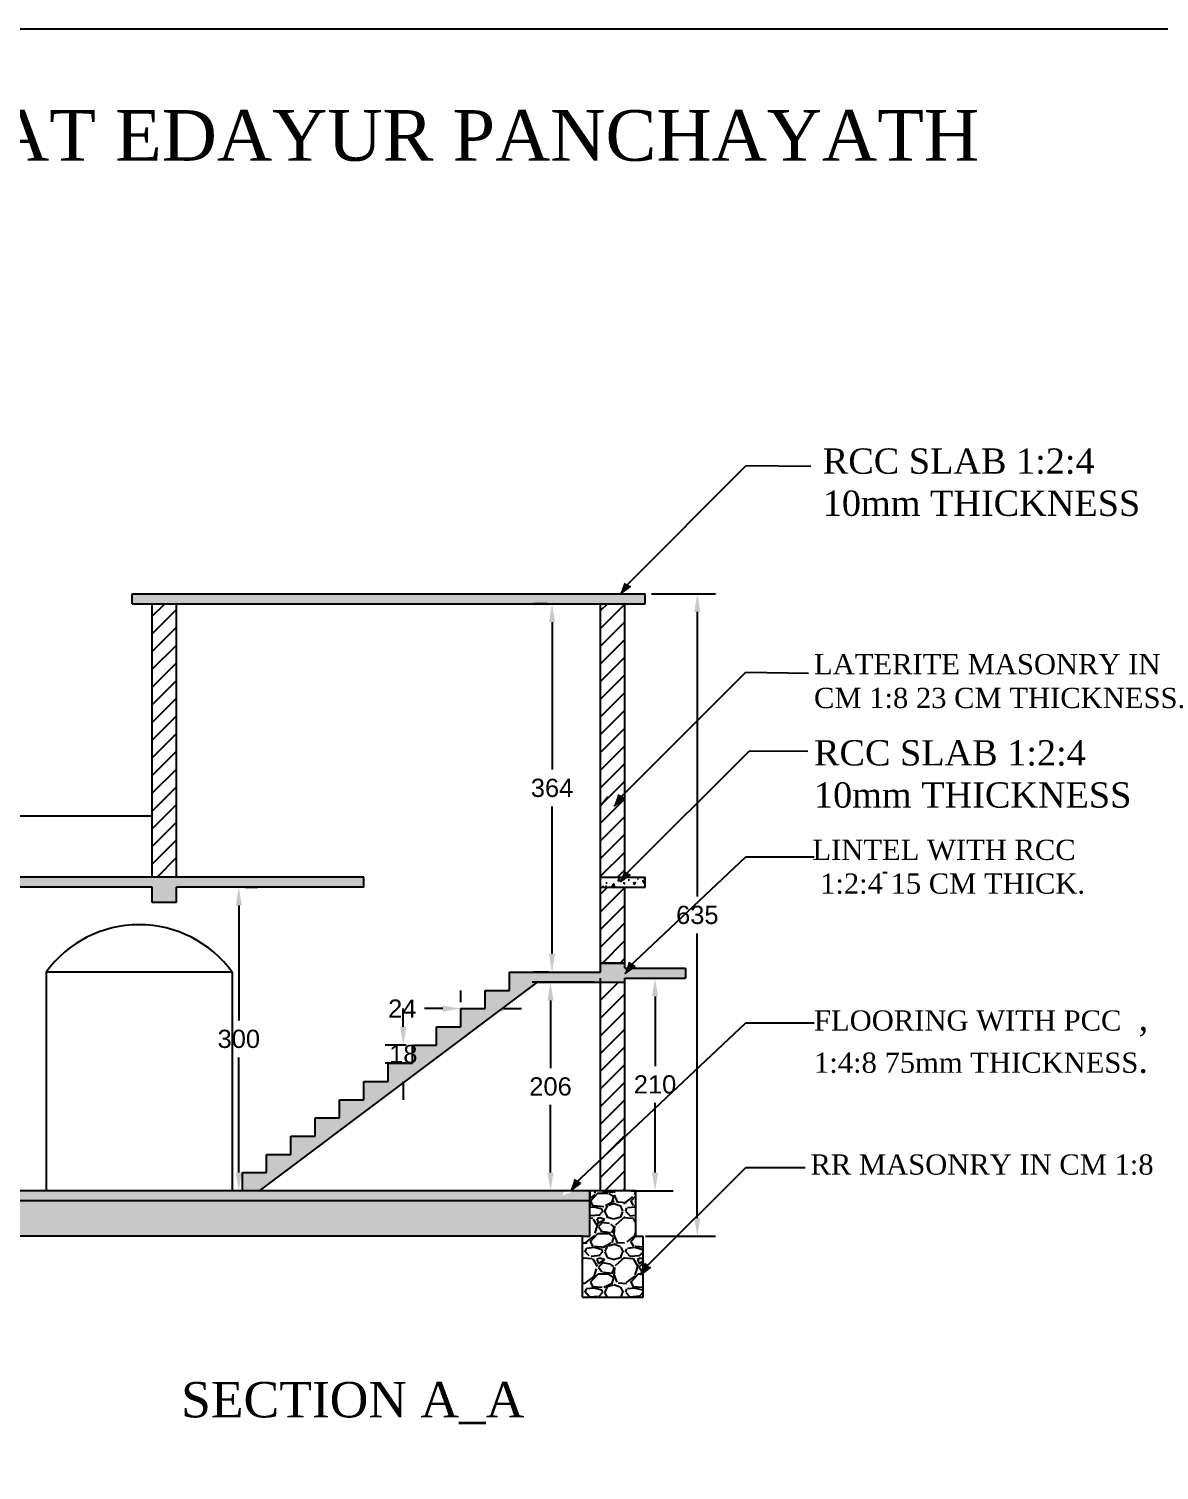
# Model space of a CAD drawing. Header units: inches. Extents: x -2903 to 3367, y -161 to 1064.
# Drawn here: x -117.68 to -106.51, y 1049.95 to 1064.19 of the extents above; entities that cross this region are included whole.
import ezdxf

# ---------------------------------------------------------------- set-up
doc = ezdxf.new("R2010")
doc.units = ezdxf.units.IN
doc.header["$MEASUREMENT"] = 0
doc.linetypes.add('ACAD_ISO03W100', pattern=[30, 12, -18])
doc.layers.add('--plan', color=7, linetype='Continuous')
doc.styles.add('SA', font='times.ttf')
doc.styles.get("Standard").update_dxf_attribs({"font": 'arial.ttf'})
doc.dimstyles.get("Standard").update_dxf_attribs({"dimtxt": 0.18, "dimasz": 0.18, "dimexe": 0.18, "dimexo": 0.0625, "dimgap": 0.09, "dimtad": 0, "dimtih": 1, "dimtoh": 1, "dimdec": 0, "dimlfac": 100, "dimzin": 0, "dimdsep": 46, "dimtxsty": 'Standard', "dimcen": 0.09, "dimadec": 0, "dimazin": 0, "dimtfac": 1, "dimtdec": 0, "dimtofl": 0, "dimtmove": 0, "dimatfit": 3, "dimfxl": 1, "dimtolj": 1, "dimtzin": 0, "dimarcsym": 0})
pattern_1 = [(49.99999999999999, (-233.3499558439607, 1036.874582260192), (0.2582136657362712, -0.02259076859373424), [0.027, -0.297]), (355, (-233.3499558439607, 1036.874582260192), (-0.04995048010068, 0.2707891681320043), [0.0216, -0.2376]), (100.45144446, (-233.3284380387986, 1036.872699696352), (0.2082631848217603, 0.2481983967487066), [0.02294646911999996, -0.2524111603199994]), (46.18420000000001, (-233.3499558439607, 1036.946582260192), (0.384206879041766, -0.05958694108550755), [0.04049999999999999, -0.4455]), (96.63563549, (-233.3179386157599, 1036.941616669675), (0.3364783004427222, 0.3506826962788381), [0.03441972312, -0.3786169535999999]), (351.1841639899999, (-233.3499558439607, 1036.946582260192), (0.3364783002197183, 0.3506826960971964), [0.0324, -0.35640000036]), (21, (-233.3139558439607, 1036.928582260196), (0.2148865387626462, -0.144942800639522), [0.027, -0.297]), (326.0000000000001, (-233.3139558439607, 1036.928582260196), (0.08759351949176941, 0.2610540162168671), [0.0216, -0.2376]), (71.45144474, (-233.2960486325201, 1036.916503693559), (0.3024800556227896, 0.1161112150102874), [0.0229464684, -0.25241116032]), (37.50000000000001, (-233.3499558439607, 1036.874582260192), (0.00437754791422464, 0.1198417873792721), [0, -0.23472, 0, -0.2412, 0, -0.2385]), (7.499999999999999, (-233.3499558439607, 1036.874582260192), (0.09470503347917349, 0.1419882162776497), [0, -0.13752, 0, -0.22932, 0, -0.0909]), (327.5, (-233.4302358439591, 1036.874582260192), (0.1921760770220672, -0.008119753824376711), [0, -0.09, 0, -0.2808, 0, -0.3726]), (317.5, (-233.4662358439591, 1036.874582260192), (0.209947020963259, 0.03603779363963438), [0, -0.117, 0, -0.18648, 0, -0.2645999999999999])]

# ---------------------------------------------------------------- blocks, each defined once
blk = doc.blocks.new('*D108')
at = {"color": 0, "lineweight": -2, "transparency": 16777216}
for p, q in [((-112.0928852122989, 1054.766726408649), (-112.7052522275981, 1054.766726408649)), ((-112.5252522275981, 1054.586726408648), (-112.5252522275981, 1053.918629546439)), ((-112.5252522275981, 1052.886726408651), (-112.5252522275981, 1053.55482327086)), ((-112.0928852122989, 1052.706726408651), (-112.7052522275981, 1052.706726408651))]:
    blk.add_line(p, q, dxfattribs=at)
at = {"color": 0, "transparency": 16777216}
for points in [[(-112.5552522275981, 1054.586726408648), (-112.4952522275981, 1054.586726408648), (-112.5252522275981, 1054.766726408649)], [(-112.5552522275981, 1052.886726408651), (-112.4952522275981, 1052.886726408651), (-112.5252522275981, 1052.706726408651)]]:
    blk.add_solid(points, dxfattribs=at)
at = {"layer": 'Defpoints', "color": 0, "transparency": 16777216}
for p in [(-112.5252522275981, 1054.766726408649), (-112.0303852122989, 1054.766726408649), (-112.0303852122989, 1052.706726408651)]:
    blk.add_point(p, dxfattribs=at)
at = {"color": 0, "transparency": 16777216, "insert": (-112.5252522275978, 1053.736726408649), "char_height": 0.18, "attachment_point": 5}
blk.add_mtext('\\A1;206', dxfattribs=at)
blk = doc.blocks.new('*D110')
at = {"color": 0, "lineweight": -2, "transparency": 16777216}
for p, q in [((-112.5589051860653, 1058.506726408654), (-112.6903072685826, 1058.506726408654)), ((-112.5103072685826, 1058.326726408654), (-112.5103072685826, 1056.868690937986)), ((-112.5103072685825, 1055.046726408654), (-112.5103072685826, 1056.504761879323)), ((-112.5428852122996, 1054.866726408654), (-112.6903072685825, 1054.866726408654))]:
    blk.add_line(p, q, dxfattribs=at)
at = {"color": 0, "transparency": 16777216}
for points in [[(-112.5403072685826, 1058.326726408654), (-112.4803072685825, 1058.326726408654), (-112.5103072685826, 1058.506726408654)], [(-112.5403072685825, 1055.046726408654), (-112.4803072685825, 1055.046726408654), (-112.5103072685825, 1054.866726408654)]]:
    blk.add_solid(points, dxfattribs=at)
at = {"layer": 'Defpoints', "color": 0, "transparency": 16777216}
for p in [(-112.5103072685826, 1058.506726408654), (-112.4964051860653, 1058.506726408654), (-112.4803852122996, 1054.866726408654)]:
    blk.add_point(p, dxfattribs=at)
at = {"color": 0, "transparency": 16777216, "insert": (-112.5103072685822, 1056.686726408654), "char_height": 0.18, "attachment_point": 5}
blk.add_mtext('\\A1;364', dxfattribs=at)
blk = doc.blocks.new('*D111')
at = {"color": 0, "lineweight": -2, "transparency": 16777216}
for p, q in [((-111.7278852123009, 1054.806726408657), (-111.3124752810449, 1054.806726408657)), ((-111.4924752810449, 1054.626726408657), (-111.4924752810449, 1053.938629546444)), ((-111.4924752810449, 1052.886726408651), (-111.4924752810449, 1053.574823270864)), ((-111.7278852123009, 1052.706726408651), (-111.3124752810449, 1052.706726408651))]:
    blk.add_line(p, q, dxfattribs=at)
at = {"color": 0, "transparency": 16777216}
for points in [[(-111.5224752810449, 1054.626726408657), (-111.4624752810449, 1054.626726408657), (-111.4924752810449, 1054.806726408657)], [(-111.5224752810449, 1052.886726408651), (-111.4624752810449, 1052.886726408651), (-111.4924752810449, 1052.706726408651)]]:
    blk.add_solid(points, dxfattribs=at)
at = {"layer": 'Defpoints', "color": 0, "transparency": 16777216}
for p in [(-111.7903852123009, 1054.806726408657), (-111.4924752810449, 1054.806726408657), (-111.7903852123009, 1052.706726408651)]:
    blk.add_point(p, dxfattribs=at)
at = {"color": 0, "transparency": 16777216, "insert": (-111.4924752810446, 1053.756726408654), "char_height": 0.18, "attachment_point": 5}
blk.add_mtext('\\A1;210', dxfattribs=at)
blk = doc.blocks.new('*D113')
at = {"color": 0, "lineweight": -2, "transparency": 16777216}
for p, q in [((-113.4103852122998, 1054.569226408653), (-113.4103852122998, 1054.686726408653)), ((-113.1703852122982, 1054.569226408653), (-113.1703852122982, 1054.686726408653)), ((-113.5903852122999, 1054.506726408653), (-113.7703852122998, 1054.506726408653)), ((-112.9903852122982, 1054.506726408653), (-112.8103852122982, 1054.506726408653))]:
    blk.add_line(p, q, dxfattribs=at)
at = {"color": 0, "transparency": 16777216}
for points in [[(-113.5903852122999, 1054.536726408653), (-113.5903852122999, 1054.476726408653), (-113.4103852122998, 1054.506726408653)], [(-112.9903852122982, 1054.536726408653), (-112.9903852122982, 1054.476726408653), (-113.1703852122982, 1054.506726408653)]]:
    blk.add_solid(points, dxfattribs=at)
at = {"layer": 'Defpoints', "color": 0, "transparency": 16777216}
for p in [(-113.4103852122998, 1054.506726408653), (-113.4103852122998, 1054.506726408653), (-113.1703852122982, 1054.506726408653)]:
    blk.add_point(p, dxfattribs=at)
at = {"color": 0, "transparency": 16777216, "insert": (-113.9904738889711, 1054.506726408653), "char_height": 0.18, "attachment_point": 5}
blk.add_mtext('\\A1;24', dxfattribs=at)
blk = doc.blocks.new('*D109')
at = {"color": 0, "lineweight": -2, "transparency": 16777216}
for p, q in [((-113.9800402957293, 1054.326726408653), (-113.9800402957293, 1054.506726408653)), ((-113.9528852122995, 1054.146726408653), (-114.1600402957293, 1054.146726408653)), ((-113.9528852122995, 1053.966726408646), (-114.1600402957293, 1053.966726408646)), ((-113.9800402957293, 1053.786726408646), (-113.9800402957293, 1053.606726408646))]:
    blk.add_line(p, q, dxfattribs=at)
at = {"color": 0, "transparency": 16777216}
for points in [[(-114.0100402957293, 1054.326726408653), (-113.9500402957293, 1054.326726408653), (-113.9800402957293, 1054.146726408653)], [(-114.0100402957293, 1053.786726408646), (-113.9500402957293, 1053.786726408646), (-113.9800402957293, 1053.966726408646)]]:
    blk.add_solid(points, dxfattribs=at)
at = {"layer": 'Defpoints', "color": 0, "transparency": 16777216}
for p in [(-113.8903852122995, 1054.146726408653), (-113.9800402957293, 1053.966726408646), (-113.8903852122995, 1053.966726408646)]:
    blk.add_point(p, dxfattribs=at)
at = {"color": 0, "transparency": 16777216, "insert": (-113.9800402957289, 1054.056726408649), "char_height": 0.18, "attachment_point": 5}
blk.add_mtext('\\A1;18', dxfattribs=at)
blk = doc.blocks.new('*D118')
at = {"color": 0, "lineweight": -2, "transparency": 16777216}
for p, q in [((-115.5429782429883, 1055.706726408651), (-115.4254782429575, 1055.706726408651)), ((-115.6054782429575, 1055.526726408651), (-115.6054782429575, 1054.388690937982)), ((-115.6054782429575, 1052.886726408651), (-115.6054782429575, 1054.024761879319)), ((-115.6328852122998, 1052.706726408651), (-115.7854782429575, 1052.706726408651))]:
    blk.add_line(p, q, dxfattribs=at)
at = {"color": 0, "transparency": 16777216}
for points in [[(-115.6354782429575, 1055.526726408651), (-115.5754782429575, 1055.526726408651), (-115.6054782429575, 1055.706726408651)], [(-115.6354782429575, 1052.886726408651), (-115.5754782429575, 1052.886726408651), (-115.6054782429575, 1052.706726408651)]]:
    blk.add_solid(points, dxfattribs=at)
at = {"layer": 'Defpoints', "color": 0, "transparency": 16777216}
for p in [(-115.6054782429883, 1055.706726408651), (-115.6054782429575, 1055.706726408651), (-115.5703852122998, 1052.706726408651)]:
    blk.add_point(p, dxfattribs=at)
at = {"color": 0, "transparency": 16777216, "insert": (-115.6054782429571, 1054.206726408651), "char_height": 0.18, "attachment_point": 5}
blk.add_mtext('\\A1;300', dxfattribs=at)
blk = doc.blocks.new('*D130')
at = {"color": 0, "lineweight": -2, "transparency": 16777216}
for p, q in [((-111.5278852123002, 1058.606726408645), (-110.8945543584427, 1058.606726408645)), ((-111.0745543584427, 1058.426726408645), (-111.0745543584427, 1055.613690937981)), ((-111.0745543584427, 1052.436726408654), (-111.0745543584427, 1055.249761879318)), ((-111.585373777386, 1052.256726408654), (-110.8945543584427, 1052.256726408654))]:
    blk.add_line(p, q, dxfattribs=at)
at = {"color": 0, "transparency": 16777216}
for points in [[(-111.1045543584427, 1058.426726408645), (-111.0445543584427, 1058.426726408645), (-111.0745543584427, 1058.606726408645)], [(-111.1045543584427, 1052.436726408654), (-111.0445543584427, 1052.436726408654), (-111.0745543584427, 1052.256726408654)]]:
    blk.add_solid(points, dxfattribs=at)
at = {"layer": 'Defpoints', "color": 0, "transparency": 16777216}
for p in [(-111.5903852123002, 1058.606726408645), (-111.647873777386, 1052.256726408654), (-111.0745543584427, 1052.256726408654)]:
    blk.add_point(p, dxfattribs=at)
at = {"color": 0, "transparency": 16777216, "insert": (-111.0745543584424, 1055.431726408649), "char_height": 0.18, "attachment_point": 5}
blk.add_mtext('\\A1;635', dxfattribs=at)

msp = doc.modelspace()

# ---------------------------------------------------------------- hatches: boundary and pattern name
h = msp.add_hatch()
h.set_pattern_fill('AR-CONC', color=256, scale=0.036)
h.set_pattern_definition(pattern_1)
h.paths.add_polyline_path([(-116.2203852123012, 1055.556726408656), (-116.2203852123012, 1055.70672640865), (-114.370385212299, 1055.70672640865), (-114.370385212299, 1055.806726408656), (-122.8403852123001, 1055.806726408656), (-122.8403852123001, 1055.70672640865), (-116.4603852122991, 1055.70672640865), (-116.4603852122991, 1055.556726408656)])
h.paths.add_polyline_path([(-122.4003852123014, 1054.806726408656), (-122.4003852123014, 1054.95672640865), (-122.6403852122994, 1054.95672640865), (-122.6403852122994, 1054.906726408648), (-123.240385212298, 1054.906726408648), (-123.240385212298, 1054.806726408656)])
h.paths.add_polyline_path([(-112.9303852123003, 1054.866726408654), (-112.9303852123003, 1054.686726408646), (-113.1703852122982, 1054.686726408646), (-113.1703852122982, 1054.506726408653), (-113.4103852122998, 1054.506726408653), (-113.4103852122998, 1054.326726408646), (-113.6503852123014, 1054.326726408646), (-113.6503852123014, 1054.146726408653), (-113.8903852122994, 1054.146726408653), (-113.8903852122994, 1053.966726408645), (-114.130385212301, 1053.966726408645), (-114.130385212301, 1053.786726408652), (-114.370385212299, 1053.786726408652), (-114.370385212299, 1053.606726408645), (-114.6103852123006, 1053.606726408645), (-114.6103852123006, 1053.426726408652), (-114.8503852122985, 1053.426726408652), (-114.8503852122985, 1053.246726408659), (-115.0903852123001, 1053.246726408659), (-115.0903852123001, 1053.066726408651), (-115.3303852123017, 1053.066726408651), (-115.3303852123017, 1052.886726408658), (-115.5703852122997, 1052.886726408658), (-115.5703852122997, 1052.70672640865), (-115.4037185456318, 1052.70672640865), (-112.6570518789658, 1054.766726408648), (-112.0303852122988, 1054.766726408648), (-112.0303852122988, 1054.866726408654)])
h.paths.add_polyline_path([(-111.7903852123009, 1054.766726408648), (-111.7903852123009, 1054.806726408656), (-111.1903852122987, 1054.806726408656), (-111.1903852122987, 1054.906726408648), (-111.7903852123009, 1054.906726408648), (-111.7903852123009, 1054.95672640865), (-112.0303852122988, 1054.95672640865), (-112.0303852122988, 1054.766726408648)])
h.paths.add_polyline_path([(-111.5903852123001, 1058.506726408653), (-111.5903852123001, 1058.606726408645), (-116.6603852122998, 1058.606726408645), (-116.6603852122998, 1058.506726408653)])
at = {"ltscale": 0.1}
for points in [[(-111.7651781443301, 1058.697944556624), (-111.7968817822284, 1058.715352542087), (-111.8363007408725, 1058.606726408645)], [(-111.7363736778125, 1058.682128462081), (-111.7651781443301, 1058.697944556624), (-111.8363007408725, 1058.606726408645)], [(-111.8283836738801, 1056.598723272152), (-111.8600873117784, 1056.616131257615), (-111.8995062704225, 1056.507505124187)], [(-111.7995792073625, 1056.582907177624), (-111.8283836738801, 1056.598723272152), (-111.8995062704225, 1056.507505124187)], [(-111.7662109666771, 1055.849208274419), (-111.7979146045755, 1055.866616259882), (-111.8373335632232, 1055.757990126454)], [(-111.7374065001632, 1055.833392179876), (-111.7662109666771, 1055.849208274419), (-111.8373335632232, 1055.757990126454)], [(-111.7221201334569, 1054.941844672735), (-111.7538237713552, 1054.959252658198), (-111.7932427300029, 1054.85062652477)], [(-111.6933156669429, 1054.926028578192), (-111.7221201334569, 1054.941844672735), (-111.7932427300029, 1054.85062652477)], [(-112.2591671571417, 1052.797944556616), (-112.2908707950401, 1052.815352542078), (-112.3302897536878, 1052.70672640865)], [(-112.2303626906278, 1052.782128462073), (-112.2591671571417, 1052.797944556616), (-112.3302897536878, 1052.70672640865)], [(-111.5661880968537, 1051.966821393944), (-111.597891734752, 1051.984229379406), (-111.6373106933961, 1051.875603245978)], [(-111.5373836303361, 1051.951005299401), (-111.5661880968537, 1051.966821393944), (-111.6373106933961, 1051.875603245978)]]:
    msp.add_hatch(color=256, dxfattribs=at).paths.add_polyline_path(points)
h = msp.add_hatch()
h.set_pattern_fill('ANSI31', color=256, scale=0.99)
h.set_pattern_definition([(45, (-233.3499558439607, 1036.874582260192), (-0.08750446417183526, 0.08750446417183526), [])])
h.paths.add_polyline_path([(-122.6403852122994, 1052.70672640865), (-122.4003852123014, 1052.70672640865), (-122.4003852123014, 1054.806726408656), (-122.6403852122994, 1054.806726408656)])
h.paths.add_polyline_path([(-122.6403852122994, 1054.95672640865), (-122.4003852123014, 1054.95672640865), (-122.4003852123014, 1055.70672640865), (-122.6403852122994, 1055.70672640865)])
h.paths.add_polyline_path([(-116.2203852123012, 1058.506726408653), (-116.4603852122991, 1058.506726408653), (-116.4603852122991, 1055.806726408656), (-116.2203852123012, 1055.806726408656)])
h.paths.add_polyline_path([(-111.7903852123009, 1058.506726408653), (-112.0303852122988, 1058.506726408653), (-112.0303852122988, 1055.806726408656), (-111.7903852123009, 1055.806726408656), (-111.7903852123009, 1056.303303163556), (-111.8283836738801, 1056.265304701984), (-111.7995792073625, 1056.249488607441), (-111.8995062704225, 1056.174086554019), (-111.8283836738801, 1056.265304701984), (-111.7903852123009, 1056.303303163556)])
h.paths.add_polyline_path([(-111.7903852123009, 1055.70672640865), (-112.0303852122988, 1055.70672640865), (-112.0303852122988, 1054.95672640865), (-111.7903852123009, 1054.95672640865)])
h.paths.add_polyline_path([(-112.0303852122988, 1052.917261043927), (-111.7903852123009, 1053.067656072875), (-111.7903852123009, 1054.766726408648), (-112.0303852122988, 1054.766726408648)])
h.paths.add_polyline_path([(-111.7903852123009, 1053.067656072875), (-112.0303852122988, 1052.917261043927), (-112.0303852122988, 1052.70672640865), (-111.7903852123009, 1052.70672640865)])
h.paths.add_polyline_path([(-112.777939812865, 1053.549973339075), (-112.2683900175025, 1053.549973339075), (-112.2683900175025, 1053.920901033474), (-112.777939812865, 1053.920901033474)], flags=9)
h = msp.add_hatch()
h.set_pattern_fill('AR-CONC', color=256, scale=0.035)
h.set_pattern_definition([(49.99999999999999, (-233.3499558439607, 1036.874582260192), (0.2510410639102638, -0.02196324724390829), [0.02625, -0.28875]), (355, (-233.3499558439607, 1036.874582260192), (-0.04856296676455001, 0.2632672467950042), [0.021, -0.231]), (100.45144446, (-233.3290357556098, 1036.872751989794), (0.2024780963544892, 0.2413039968390203), [0.02230906719999997, -0.2453997391999997]), (46.18420000000001, (-233.3499558439607, 1036.944582260199), (0.3735344657350503, -0.05793174827757679), [0.03937500000000001, -0.433125]), (96.63563549, (-233.3188279832093, 1036.939754602746), (0.3271316809859799, 0.3409415102710927), [0.0334636197, -0.368099816]), (351.1841639899999, (-233.3499558439607, 1036.944582260199), (0.3271316807691706, 0.3409415100944966), [0.03150000000000001, -0.34650000035]), (21, (-233.3149558439573, 1036.927082260197), (0.2089174682414616, -0.1409166117328686), [0.02625, -0.28875]), (326.0000000000001, (-233.3149558439573, 1036.927082260197), (0.08516036617255361, 0.2538025157663986), [0.021, -0.231]), (71.45144474, (-233.2975460550579, 1036.915339209299), (0.2940778318554899, 0.1128859034822239), [0.02230906650000001, -0.2453997392]), (37.50000000000001, (-233.3499558439607, 1036.874582260192), (0.004255949361051735, 0.116512848840959), [0, -0.2282, 0, -0.2345, 0, -0.231875]), (7.499999999999999, (-233.3499558439607, 1036.874582260192), (0.09207433810475202, 0.1380440991588261), [0, -0.1337, 0, -0.22295, 0, -0.08837500000000001]), (327.5, (-233.4280058439608, 1036.874582260192), (0.1868378526603432, -0.007894205107032915), [0, -0.08750000000000001, 0, -0.273, 0, -0.36225]), (317.5, (-233.4630058439607, 1036.874582260192), (0.2041151592698352, 0.03503674381631121), [0, -0.11375, 0, -0.1813, 0, -0.25725])])
h.paths.add_polyline_path([(-112.0303852122988, 1055.806726408656), (-112.0303852122988, 1055.70672640865), (-111.5903852123001, 1055.70672640865), (-111.5903852123001, 1055.806726408656)])
h = msp.add_hatch()
h.set_pattern_fill('AR-CONC', color=256, scale=0.036)
h.set_pattern_definition(pattern_1)
h.paths.add_polyline_path([(-112.1353852122984, 1052.606726408645), (-112.1353852122984, 1052.70672640865), (-112.2903679794535, 1052.70672640865), (-112.406907530366, 1052.657990126448), (-112.3892217909224, 1052.70672640865), (-122.2953852122982, 1052.70672640865), (-122.2953852122982, 1052.606726408645)])
h = msp.add_hatch(dxfattribs=at)
h.set_pattern_fill('GRAVEL', color=256, scale=0.4, style=0)
h.set_pattern_definition([(228.012787504, (-412.0128077486615, 1044.902052201781), (-3.200000000000025, -3.600000000000001), [0.0538144, -5.32763521882948]), (184.969740728, (-412.0488077486616, 1044.862052201773), (4.79999999999999, 0.4000000000000141), [0.0923472, -9.142369904491998]), (132.510447078, (-412.1408077486622, 1044.854052201772), (4.000000000000047, -4.399999999999946), [0.06511520000000001, -6.44641303843988]), (267.273689006, (-412.2968077486612, 1044.75405220178), (0.4000000000000097, 8.000000000000007), [0.0840951999999999, -8.325423216651586]), (292.833654178, (-412.300807748662, 1044.670052201778), (-1.999999999999996, 4.800000000000011), [0.0824619999999999, -8.163749251235307]), (357.273689006, (-412.2688077486628, 1044.594052201777), (-8.000000000000007, 0.4000000000000102), [0.0840951999999999, -8.325423216651586]), (37.6942404667, (-412.1848077486638, 1044.590052201776), (-5.199999999999999, -3.999999999999989), [0.1112116, -11.0099394195664]), (72.2553283749, (-412.0968077486641, 1044.658052201775), (2.800000000000011, 8.800000000000002), [0.1049951999999999, -10.39452859872534]), (121.429565615, (-412.0648077486612, 1044.758052201781), (-3.200000000000008, 5.199999999999996), [0.08438000000000001, -8.3536292438916]), (175.236358309, (-412.1088077486629, 1044.830052201781), (4.399999999999994, -0.4000000000000152), [0.09633280000000001, -4.72030503151692]), (222.397437798, (-412.2048077486643, 1044.838052201783), (-4.799999999999986, -4.399999999999989), [0.1245792, -12.33335000191796]), (138.814074834, (-411.9008077486642, 1044.750052201779), (-2.800000000000013, 2.4), [0.04252039999999994, -4.209537925093873]), (171.46923439, (-411.9328077486634, 1044.778052201771), (5.199999999999999, -0.799999999999998), [0.0808948, -8.0086045664628]), (225, (-412.0128077486615, 1044.790052201773), (-4.440892098500626e-17, -0.3999999999999732), [0.0565684, -0.50911702494924]), (203.198590514, (-412.0408077486636, 1044.838052201783), (1.999999999999996, 0.7999999999999902), [0.0304632, -3.01584604234556]), (291.801409486, (-412.068807748662, 1044.82605220178), (-0.3999999999998736, 1.200000000000041), [0.0430812, -2.1109847228538]), (30.96375653209999, (-412.0528077486624, 1044.786052201772), (1.200000000000021, 0.7999999999999918), [0.06997160000000001, -2.26240915793812]), (161.565051177, (-411.9928077486611, 1044.82205220178), (0.8000000000000047, -0.3999999999999907), [0.05059639999999996, -1.214314664067358]), (16.389540334, (-412.300807748662, 1044.82605220178), (3.999999999999987, 1.200000000000018), [0.07088, -7.017138058667761]), (70.3461759419, (-412.2328077486627, 1044.846052201784), (-1.600000000000488, -4.400000000001358), [0.0594644, -5.8869630989276]), (293.198590514, (-411.9928077486611, 1044.902052201781), (-0.7999999999999883, 1.999999999999996), [0.06092600000000001, -2.98538324234556]), (343.610459666, (-411.9688077486635, 1044.846052201784), (-3.999999999999987, 1.200000000000017), [0.07087999999999989, -7.017138058667593]), (339.44395478, (-412.300807748662, 1044.578052201774), (-2.000000000000015, 0.8000000000000098), [0.0683519999999999, -3.349249498126996]), (294.775140569, (-412.2368077486635, 1044.554052201783), (-2.000000000000002, 4.400000000000001), [0.0572712, -5.6698572253104]), (66.8014094864, (-411.9888077486639, 1044.502052201773), (0.7999999999999925, 1.999999999999988), [0.06092600000000001, -2.98538324234556]), (17.3540246363, (-411.9648077486627, 1044.558052201784), (-5.199999999999991, -1.599999999999985), [0.0670524, -6.638169445696001]), (69.44395478040002, (-412.1848077486638, 1044.502052201773), (-0.8000000000000029, -1.999999999999982), [0.03417599999999995, -3.383425498126996]), (101.309932474, (-412.0128077486615, 1044.502052201773), (-0.3999999999999855, 1.600000000000005), [0.020396, -2.01921180543712]), (165.963756532, (-412.0168077486624, 1044.522052201777), (1.199999999999984, -0.4000000000000006), [0.08246200000000001, -1.56678025024708]), (186.009005957, (-412.0968077486641, 1044.542052201781), (4.000000000000019, 0.3999999999999932), [0.07642, -7.565569269817122]), (303.690067526, (-412.0528077486624, 1044.750052201779), (-0.3999999999999949, 0.7999999999999944), [0.05768879999999994, -1.384531710185598]), (353.157226587, (-412.0208077486632, 1044.702052201784), (6.800000000000006, -0.8000000000000211), [0.1007176, -9.97102504961132]), (60.9453959009, (-411.9208077486646, 1044.690052201782), (-1.59999999999999, -2.799999999999991), [0.0411824, -4.077069656394801]), (90, (-411.9008077486642, 1044.726052201775), (-0.4, 0.4), [0.024, -0.376]), (120.256437164, (-412.1048077486621, 1044.554052201783), (1.600000000000004, -2.800000000000003), [0.0555696, -5.501407995779921]), (48.01278750420001, (-412.1328077486642, 1044.602052201778), (3.2, 3.59999999999999), [0.1076288, -5.27382081882948]), (0, (-412.060807748664, 1044.68205220178), (0.4, 0.4), [0.104, -0.296]), (325.3048464690001, (-411.956807748661, 1044.68205220178), (4.000000000000056, -2.79999999999993), [0.06324559999999989, -6.261309720336794]), (254.054604099, (-411.9048077486614, 1044.646052201773), (-0.4000000000000151, -1.600000000000002), [0.05824080000000001, -2.8538031557122]), (207.645975364, (-411.9208077486646, 1044.590052201776), (-7.59999999999998, -4.00000000000002), [0.09482600000000001, -9.387789672903759]), (175.42607874, (-412.0048077486636, 1044.546052201782), (-5.199999999999982, 0.4000000000000006), [0.1003196, -9.931629363187561])])
h.paths.add_polyline_path([(-111.6103623424742, 1052.256726408653), (-111.6853852123013, 1052.256726408653), (-111.6853852123013, 1052.70672640865), (-112.1353852122984, 1052.70672640865), (-112.1353852122984, 1052.556726408656), (-112.1353852122984, 1052.256726408653), (-112.2103852122991, 1052.256726408653), (-112.2103852122991, 1051.656726408648), (-111.6103623424742, 1051.656726408648), (-111.6103623424742, 1051.895937687266), (-111.6373106933961, 1051.875603245978), (-111.6103623424742, 1051.949864344278)])
h = msp.add_hatch()
h.set_pattern_fill('AR-SAND', color=256, scale=0.09)
h.set_pattern_definition([(37.50000000000001, (-233.3499558439607, 1036.874582260192), (-0.005669402229864734, 0.1734141392111843), [0, -0.1368, 0, -0.153, 0, -0.14625]), (7.499999999999999, (-233.3499558439607, 1036.874582260192), (0.1592799034740954, 0.2539931458706766), [0, -0.07379999999999999, 0, -0.1233, 0, -0.04725]), (327.5, (-233.4606558439582, 1036.874582260192), (0.2802727675576345, 0.0005093148183268447), [0, -0.045, 0, -0.162, 0, -0.2115]), (317.5, (-233.4606558439582, 1036.874582260192), (0.2705513944115064, 0.07899080084408244), [0, -0.0225, 0, -0.1062, 0, -0.1215])])
h.paths.add_polyline_path([(-112.2103852122991, 1052.256726408653), (-112.1353852122984, 1052.256726408653), (-112.1353852122984, 1052.606726408645), (-122.2953852122982, 1052.606726408645), (-122.2953852122982, 1052.256726408653), (-122.2203623424748, 1052.256726408653)])

# ---------------------------------------------------------------- linework, layer by layer
for p, q in [((-111.7651781443301, 1058.697944556624), (-110.5948682812405, 1059.868254419707)), ((-111.7363736778125, 1058.682128462081), (-111.8363007408725, 1058.606726408645)), ((-111.8283836738801, 1056.598723272152), (-110.5948682812405, 1057.832238664792)), ((-111.7662109666771, 1055.849208274419), (-110.5634860018281, 1057.051933239272)), ((-112.0303852122988, 1056.511047696258), (-111.9592626157564, 1056.602265844223)), ((-111.8283836738801, 1056.598723272152), (-111.8600873117784, 1056.616131257615)), ((-111.7995792073625, 1056.582907177624), (-111.8995062704225, 1056.507505124187)), ((-111.8283836738801, 1056.598723272152), (-111.7995792073625, 1056.582907177624)), ((-111.745385212299, 1054.922186183161), (-110.5948682812405, 1056.004994914736)), ((-111.7374065001632, 1055.833392179876), (-111.8373335632232, 1055.757990126454)), ((-111.6933156669429, 1054.926028578192), (-111.7932427300029, 1054.85062652477)), ((-111.7221201334569, 1054.941844672735), (-111.7538237713552, 1054.959252658198)), ((-111.7221201334569, 1054.941844672735), (-111.6933156669429, 1054.926028578192)), ((-112.2824322359838, 1052.778286067041), (-110.5948682812405, 1054.36653647515)), ((-111.5661880968537, 1051.966821393944), (-110.5948682812405, 1052.938141209568)), ((-112.2303626906278, 1052.782128462073), (-112.3302897536878, 1052.70672640865)), ((-112.2591671571417, 1052.797944556616), (-112.2908707950401, 1052.815352542078)), ((-112.2591671571417, 1052.797944556616), (-112.2303626906278, 1052.782128462073)), ((-112.1353852122984, 1052.256726408653), (-112.1353852122984, 1052.70672640865)), ((-112.1353852122984, 1052.70672640865), (-112.1353852122984, 1052.556726408656)), ((-111.6853852123013, 1052.70672640865), (-111.6853852123013, 1052.256726408653)), ((-112.2103852122991, 1051.656726408648), (-112.2103852122991, 1052.256726408653)), ((-111.597891734752, 1051.984229379406), (-111.6373106933961, 1051.875603245978)), ((-111.597891734752, 1051.984229379406), (-111.6373106933961, 1051.875603245978)), ((-111.5373836303361, 1051.951005299401), (-111.6373106933961, 1051.875603245978)), ((-111.5661880968537, 1051.966821393944), (-111.597891734752, 1051.984229379406))]:
    msp.add_line(p, q, dxfattribs=at)
for p, q in [((-109.9538485015792, 1059.862563527407), (-110.5948682812405, 1059.868254419707)), ((-116.6603852122998, 1058.506726408653), (-116.6603852122998, 1058.606726408645)), ((-116.6603852122998, 1058.606726408645), (-111.5903852123001, 1058.606726408645)), ((-111.5903852123001, 1058.506726408653), (-111.5903852123001, 1058.606726408645)), ((-116.6603852122998, 1058.506726408653), (-111.5903852123001, 1058.506726408653)), ((-116.4603852122991, 1055.806726408656), (-116.4603852122991, 1058.506726408653)), ((-116.2203852123012, 1055.806726408656), (-116.2203852123012, 1058.506726408653)), ((-112.0303852122988, 1054.866726408654), (-112.0303852122988, 1058.506726408653)), ((-111.7903852123009, 1055.806726408656), (-111.7903852123009, 1058.506726408653)), ((-110.5948682812405, 1057.832238664792), (-109.9751164417494, 1057.820601685845)), ((-109.9820943052064, 1057.046771717534), (-110.5634860018281, 1057.051933239272)), ((-116.4603852122991, 1056.406726408648), (-122.8403852123001, 1056.406726408648)), ((-110.5948682812405, 1056.004994914736), (-109.9214333998198, 1056.004994914736)), ((-114.370385212299, 1055.806726408656), (-122.8403852123001, 1055.806726408656)), ((-114.370385212299, 1055.70672640865), (-114.370385212299, 1055.806726408656)), ((-112.0303852122988, 1055.806726408656), (-111.5903852123001, 1055.806726408656)), ((-111.5903852123001, 1055.70672640865), (-111.5903852123001, 1055.806726408656)), ((-109.2406871039411, 1055.852712472769), (-109.1997974498836, 1055.852712472769)), ((-116.4603852122991, 1055.70672640865), (-122.8403852123001, 1055.70672640865)), ((-116.4603852122991, 1055.556726408656), (-116.4603852122991, 1055.70672640865)), ((-114.370385212299, 1055.70672640865), (-116.2203852123012, 1055.70672640865)), ((-116.2203852123012, 1055.556726408656), (-116.2203852123012, 1055.70672640865)), ((-112.0303852122988, 1054.906726408648), (-112.0303852122988, 1055.70672640865)), ((-112.0303852122988, 1055.70672640865), (-111.5903852123001, 1055.70672640865)), ((-111.7903852123009, 1054.906726408648), (-111.7903852123009, 1055.70672640865)), ((-116.2203852123012, 1055.556726408656), (-116.4603852122991, 1055.556726408656)), ((-111.7903852123009, 1054.95672640865), (-112.0303852122988, 1054.95672640865)), ((-112.0303852122988, 1054.95672640865), (-111.7903852123009, 1054.95672640865)), ((-111.7903852123009, 1054.906726408648), (-111.1903852122987, 1054.906726408648)), ((-111.1903852122987, 1054.906726408648), (-111.1903852122987, 1054.806726408656)), ((-117.5103852122984, 1054.866726408654), (-117.5103852122984, 1052.70672640865)), ((-115.6703852122982, 1054.866726408654), (-117.5103852122984, 1054.866726408654)), ((-115.6703852122982, 1054.866726408654), (-115.6703852122982, 1052.70672640865)), ((-112.6570518789658, 1054.766726408648), (-115.4037185456318, 1052.70672640865)), ((-112.9303852123003, 1054.686726408646), (-112.9303852123003, 1054.866726408654)), ((-112.9303852123003, 1054.866726408654), (-112.0303852122988, 1054.866726408654)), ((-112.6570518789658, 1054.766726408648), (-111.7903852123009, 1054.766726408648)), ((-112.0303852122988, 1052.70672640865), (-112.0303852122988, 1054.806726408656)), ((-111.7903852123009, 1052.70672640865), (-111.7903852123009, 1054.806726408656)), ((-111.7903852123009, 1054.806726408656), (-111.1903852122987, 1054.806726408656)), ((-113.1703852122982, 1054.506726408653), (-113.1703852122982, 1054.686726408646)), ((-113.1703852122982, 1054.686726408646), (-112.9303852123003, 1054.686726408646)), ((-113.4103852122998, 1054.326726408646), (-113.4103852122998, 1054.506726408653)), ((-113.4103852122998, 1054.506726408653), (-113.1703852122982, 1054.506726408653)), ((-113.6503852123014, 1054.146726408653), (-113.6503852123014, 1054.326726408646)), ((-113.6503852123014, 1054.326726408646), (-113.4103852122998, 1054.326726408646)), ((-110.5948682812405, 1054.36653647515), (-109.9214333998198, 1054.36653647515)), ((-113.8903852122994, 1053.966726408645), (-113.8903852122994, 1054.146726408653)), ((-113.8903852122994, 1054.146726408653), (-113.6503852123014, 1054.146726408653)), ((-114.130385212301, 1053.786726408652), (-114.130385212301, 1053.966726408645)), ((-114.130385212301, 1053.966726408645), (-113.8903852122994, 1053.966726408645)), ((-114.370385212299, 1053.606726408645), (-114.370385212299, 1053.786726408652)), ((-114.370385212299, 1053.786726408652), (-114.130385212301, 1053.786726408652)), ((-114.6103852123006, 1053.426726408652), (-114.6103852123006, 1053.606726408645)), ((-114.6103852123006, 1053.606726408645), (-114.370385212299, 1053.606726408645)), ((-114.8503852122985, 1053.246726408659), (-114.8503852122985, 1053.426726408652)), ((-114.8503852122985, 1053.426726408652), (-114.6103852123006, 1053.426726408652)), ((-115.0903852123001, 1053.066726408651), (-115.0903852123001, 1053.246726408659)), ((-115.0903852123001, 1053.246726408659), (-114.8503852122985, 1053.246726408659)), ((-115.3303852123017, 1052.886726408658), (-115.3303852123017, 1053.066726408651)), ((-115.3303852123017, 1053.066726408651), (-115.0903852123001, 1053.066726408651)), ((-110.5948682812405, 1052.938141209568), (-110.0100130640521, 1052.938141209568)), ((-115.5703852122997, 1052.70672640865), (-115.5703852122997, 1052.886726408658)), ((-115.5703852122997, 1052.886726408658), (-115.3303852123017, 1052.886726408658)), ((-111.6853852123013, 1052.70672640865), (-122.745385212299, 1052.70672640865)), ((-112.1353852122984, 1052.606726408645), (-122.2953852122982, 1052.606726408645)), ((-112.2103852122991, 1052.256726408653), (-122.2203623424748, 1052.256726408653)), ((-112.2103852122991, 1052.256726408653), (-112.1353852122984, 1052.256726408653)), ((-111.6853852123013, 1052.256726408653), (-111.6103623424742, 1052.256726408653)), ((-112.2103852122991, 1051.656726408648), (-111.6103623424742, 1051.656726408648))]:
    msp.add_line(p, q)
at = {"linetype": 'ACAD_ISO03W100', "ltscale": 0.1}
msp.add_line((-111.6103623424742, 1051.656726408648), (-111.6103623424742, 1052.256726408653), dxfattribs=at)
msp.add_lwpolyline([(-97.74395826888122, 1064.187901004857), (-97.74395826888122, 1036.48790100486), (-137.7439582688812, 1036.48790100486), (-137.7439582688812, 1064.187901004857)], close=True)
msp.add_arc((-116.5903852123001, 1054.198660275185), 1.13697509149424, 35.985608880866, 144.014391119134)

# ---------------------------------------------------------------- texts
at = {"layer": '--plan', "ltscale": 0.1, "insert": (-116.1756883994376, 1050.81781626011), "char_height": 0.35, "width": 4.205985533877083, "attachment_point": 1, "style": 'SA'}
msp.add_mtext('{\\fTimes New Roman|b0|i0|c0|p18;SECTION A_A}', dxfattribs=at)
at = {"color": 6, "insert": (-134.2213154157171, 1063.384718776054), "char_height": 0.5, "width": 140.248541557063, "attachment_point": 1, "style": 'SA'}
msp.add_mtext('\\A1;{\\C256; PLAN OF PROPOSED RESIDENCE RS NO 376/2 AT EDAYUR PANCHAYATH}', dxfattribs=at)
at = {"color": 0, "char_height": 0.25, "attachment_point": 1, "style": 'SA'}
for insert in [(-109.8345245517476, 1060.041905031757), (-109.9214333998198, 1057.159183733645)]:
    msp.add_mtext('RCC SLAB 1:2:4 \\P10mm THICKNESS', dxfattribs=dict(at, insert=insert))
at = {"color": 0, "width": 7.335082952566153, "attachment_point": 1, "style": 'SA'}
for s, insert, char_height in [('LATERITE MASONRY IN \\PCM 1:8 23 CM THICKNESS.', (-109.9214333998198, 1058.009881167003), 0.2), ('LINTEL WITH RCC\\P 1:2:4 15 CM THICK.', (-109.9368275606384, 1056.175638321656), 0.2), ('{\\H0.8x;FLOORING WITH PCC } ,\\P{\\H0.8x;1:4:8 75mm THICKNESS}.', (-109.9214333998198, 1054.539187146219), 0.25), ('^I{\\H0.8x;RR MASONRY IN CM 1:8}', (-110.9561942166283, 1053.066022311672), 0.25)]:
    msp.add_mtext(s, dxfattribs=dict(at, insert=insert, char_height=char_height))

# ---------------------------------------------------------------- dimensions: what is measured, and where the dimension line sits
for base, p1, p2, picture, middle in [((-111.0745543584427, 1052.256726408654), (-111.5903852123001, 1058.606726408645), (-111.6478737773859, 1052.256726408653), '*D130', (-111.0745543584424, 1055.431726408649)), ((-112.5103072685826, 1058.506726408654), (-112.4803852122996, 1054.866726408654), (-112.4964051860652, 1058.506726408653), '*D110', (-112.5103072685822, 1056.686726408654)), ((-115.6054782429575, 1055.706726408651), (-115.5703852122997, 1052.70672640865), (-115.6054782429883, 1055.70672640865), '*D118', (-115.6054782429571, 1054.206726408651)), ((-111.4924752810449, 1054.806726408657), (-111.7903852123009, 1052.70672640865), (-111.7903852123009, 1054.806726408656), '*D111', (-111.4924752810446, 1053.756726408654))]:
    dim = msp.add_linear_dim(base=base, p1=p1, p2=p2, angle=90, dimstyle='Standard')
    dim.commit()
    dim.dimension.update_dxf_attribs({"geometry": picture, "text_midpoint": middle})
for base, p1, p2, picture, middle in [((-112.5252522275981, 1054.766726408649), (-112.0303852122988, 1052.70672640865), (-112.0303852122988, 1054.766726408648), '*D108', (-112.5252522275978, 1053.736726408649)), ((-113.9800402957293, 1053.966726408646), (-113.8903852122994, 1054.146726408653), (-113.8903852122994, 1053.966726408645), '*D109', (-113.9800402957289, 1054.056726408649))]:
    dim = msp.add_linear_dim(base=base, p1=p1, p2=p2, angle=90, dimstyle='Standard')
    dim.commit()
    dim.dimension.update_dxf_attribs({"geometry": picture, "text_midpoint": middle, "dimtype": 160})
dim = msp.add_linear_dim(base=(-113.4103852122998, 1054.506726408653), p1=(-113.1703852122982, 1054.506726408653), p2=(-113.4103852122998, 1054.506726408653), dimstyle='Standard')
dim.commit()
dim.dimension.update_dxf_attribs({"geometry": '*D113', "text_midpoint": (-113.9904738889711, 1054.506726408653)})

doc.saveas('drawing.dxf')
